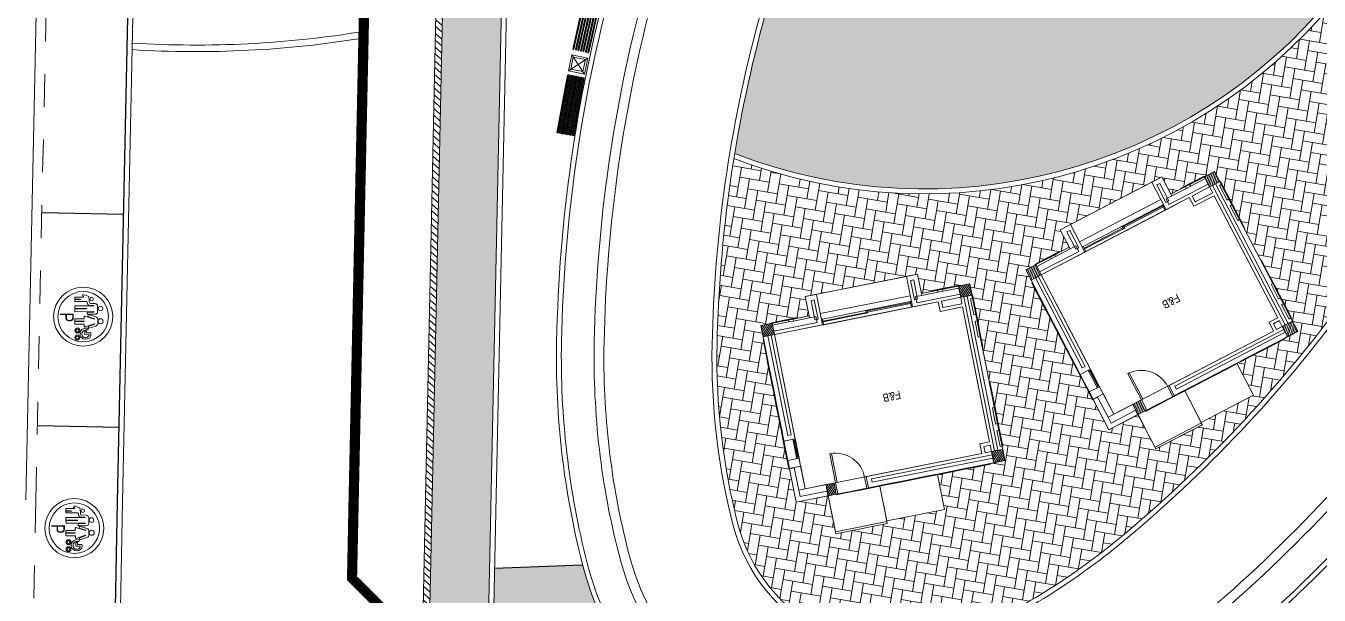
# Model space of a CAD drawing. Header units: inches. Extents: x 685564 to 685809, y 2762978 to 2763113.
# Drawn here: x 685568.07 to 685607.55, y 2763016.94 to 2763034.31 of the extents above; entities that cross this region are included whole.
import ezdxf
from ezdxf.enums import TextEntityAlignment as Align

# ---------------------------------------------------------------- set-up
doc = ezdxf.new("R2010")
doc.units = ezdxf.units.IN
doc.header["$MEASUREMENT"] = 0
doc.linetypes.add('J24-02000-XREF-ROAD BASE-(180-188)$0$DASHED2', pattern=[0.375, 0.25, -0.125])
doc.linetypes.add('J24-02000-XREF-ROAD BASE-(180-188)$0$X-Road Base$0$1-1', pattern=[0.2, 0.1, -0.1])
for name, color, linetype, lineweight in [('BASE SITE$0$L-HS-PATTERN-BAND', 10, 'Continuous', 9), ('H - CURB STONE 15 CM', 210, 'Continuous', 5), ('HDB -HS- BUILDING BLOCK', 253, 'Continuous', 5), ('HDB -HS- BUILDING TYPE TEXT', 7, 'Continuous', 20), ('HDB -HS- FURNITURE-TRASH BIN', 10, 'Continuous', 9), ('HDB -HS-BASE- ASPHALT-COLOR (RED)', 253, 'Continuous', 9), ('HDB -HS-BASE- ASPHALT-COLOR (WHITE)', 253, 'Continuous', 9), ('HDB -HS-BASE- CURB CONC. 15 CM', 34, 'Continuous', 20), ('HDB -HS-BASE- EXISTING R-CURB', 253, 'Continuous', 20), ('HDB -HS-BASE- INTERLOCK CONC. (LIGHT BIEGE)', 253, 'Continuous', 9), ('HDB -HS-BASE- LIMIT OF WORK', 1, 'Continuous', 9), ('HDB -HS-BASE- SEPERATION LINE', 253, 'Continuous', 9), ('HDB -PL-G. COVERS - Lm', 104, 'Continuous', 9), ('HDB -PL-GRAVEL - G', 253, 'Continuous', 9), ('J24-02000-XREF-ROAD BASE-(180-188)$0$C-PARKING', 8, 'J24-02000-XREF-ROAD BASE-(180-188)$0$DASHED2', 15), ('J24-02000-XREF-ROAD BASE-(180-188)$0$C-RD-SHY', 253, 'Continuous', 9)]:
    doc.layers.add(name, color=color, linetype=linetype, lineweight=lineweight)
for name, color, linetype in [('HDB -HS- FURNITURE-SEATS - CONC. & WOOD', 42, 'Continuous'), ('HDB -PL-SEPERATION MOWING', 40, 'Continuous'), ('J24-02000-XREF-ROAD BASE-(180-188)$0$C-EXISTING ROAD', 253, 'Continuous'), ('J24-02000-XREF-ROAD BASE-(180-188)$0$C-PARKING LINE', 8, 'J24-02000-XREF-ROAD BASE-(180-188)$0$DASHED2')]:
    doc.layers.add(name, color=color, linetype=linetype)
doc.styles.add('B03-BS-00$0$Swis721 Cn BT_1', font='swissc.ttf', dxfattribs={"height": 250})
doc.styles.add('BASE SITE$0$EN-SCL-PL-NMPK', font='swisscl.ttf', dxfattribs={"height": 4})

# ---------------------------------------------------------------- blocks, each defined once
blk = doc.blocks.new('BASE SITE$0$TRBIN 01')
blk.add_wipeout([(-0.25, -0.05), (-0.25, 0.45), (0.25, 0.45), (0.25, -0.05)]).dxf.layer = 'HDB -HS- FURNITURE-TRASH BIN'
at = {"layer": 'HDB -HS- FURNITURE-TRASH BIN'}
for p, q in [((-0.25, -0.05), (0.25, 0.45)), ((-0.25, 0.45), (0.25, -0.05))]:
    blk.add_line(p, q, dxfattribs=at)
for points in [[(-0.25, 0.45), (0.25, 0.45), (0.25, -0.05), (-0.25, -0.05)], [(-0.188, 0.388), (0.187, 0.388), (0.187, 0.012), (-0.188, 0.012)]]:
    blk.add_lwpolyline(points, close=True, dxfattribs=at)
blk = doc.blocks.new('BASE SITE$0$seat02A')
at = {"layer": 'HDB -HS- FURNITURE-SEATS - CONC. & WOOD'}
for points in [[(0.9, 0.47), (0.9, 0.5), (-0.9, 0.5), (-0.9, 0.47)], [(0.9, 0.392), (0.9, 0.422), (-0.9, 0.422), (-0.9, 0.392)], [(0.9, 0.313), (0.9, 0.343), (-0.9, 0.343), (-0.9, 0.313)], [(0.9, 0.235), (0.9, 0.265), (-0.9, 0.265), (-0.9, 0.235)], [(0.9, 0.157), (0.9, 0.187), (-0.9, 0.187), (-0.9, 0.157)], [(0.9, 0.078), (0.9, 0.108), (-0.9, 0.108), (-0.9, 0.078)], [(0.9, 0), (0.9, 0.03), (-0.9, 0.03), (-0.9, 0)]]:
    blk.add_lwpolyline(points, close=True, dxfattribs=at)
blk = doc.blocks.new('BASE SITE$0$P FAMILY')
at = {"layer": 'BASE SITE$0$L-HS-PATTERN-BAND', "color": 251, "true_color": 0x636466}
for p, q in [((-0.224, 0.668), (-0.483, 0.668)), ((-0.939, 0.235), (-1.027, -0.009)), ((-0.962, -0.032), (-0.949, 0.005)), ((-0.651, 0.291), (-0.9, 0.266)), ((-0.706, 0.175), (-0.561, 0.216)), ((-0.599, 0.558), (-0.61, 0.334)), ((-0.527, 0.259), (-0.516, 0.499)), ((-0.516, 0.499), (-0.494, 0.498)), ((-0.494, 0.498), (-0.493, -0.389)), ((-0.377, -0.389), (-0.375, 0.152)), ((-0.375, 0.152), (-0.353, 0.152)), ((-0.353, 0.152), (-0.348, -0.385)), ((-0.234, 0.494), (-0.213, 0.495)), ((-0.229, -0.384), (-0.234, 0.494)), ((-0.213, 0.495), (-0.203, 0.177)), ((-0.203, 0.177), (-0.108, 0.18)), ((-0.108, 0.18), (-0.108, 0.552)), ((-1.027, -0.009), (-0.962, -0.032)), ((-0.904, -0.002), (-0.904, -0.385)), ((-0.904, -0.385), (-0.809, -0.385)), ((-0.809, -0.125), (-0.791, -0.125)), ((-0.809, -0.385), (-0.809, -0.125)), ((-0.493, -0.389), (-0.377, -0.389)), ((-0.348, -0.385), (-0.229, -0.384))]:
    blk.add_line(p, q, dxfattribs=at)
for points in [[(0.14, 0.677), (0.301, 0.677, -0.330108), (0.434, 0.579), (0.531, 0.259), (0.455, 0.236), (0.344, 0.53), (0.327, 0.524), (0.478, 0.079, -0.513264), (0.456, 0.048), (0.346, 0.048), (0.346, -0.385), (0.227, -0.385), (0.227, 0.044), (0.211, 0.044), (0.211, -0.385), (0.101, -0.385), (0.101, 0.044), (-0.005, 0.044, -0.506579), (-0.027, 0.074), (0.112, 0.518, 0.414214), (0.111, 0.521), (0.097, 0.525, 0.414214), (0.094, 0.524), (-0.002, 0.219), (-0.091, 0.247), (0.007, 0.578, -0.332285)], [(0.53, 0.203, 0.137239), (0.566, -0.007, 0.530345), (0.976, -0.069, 0.391905), (0.976, 0.299, 0.192115), (0.855, 0.356), (0.778, 0.356, 0.406899), (0.755, 0.333), (0.752, 0.147), (0.686, 0.148, 0.414214), (0.663, 0.125), (0.662, 0.098, 0.414214), (0.685, 0.074), (0.831, 0.072), (0.834, 0.25, -0.513909), (0.865, 0.272, -0.617889), (0.901, -0.03, -0.531939), (0.62, 0.087, -0.061607), (0.611, 0.197), (0.612, 0.198, 0.414214), (0.589, 0.223), (0.554, 0.224, 0.397441)]]:
    blk.add_lwpolyline(points, format="xyb", close=True, dxfattribs=at)
blk.add_lwpolyline([(-0.791, -0.125), (-0.791, -0.385), (-0.706, -0.385), (-0.706, 0.175)], dxfattribs=at)
for centre, radius in [((0, 0), 1.366), ((0, 0), 1.166), ((-0.375, 0.797), 0.105), ((0.214, 0.804), 0.116), ((-0.808, 0.39), 0.0838), ((0.643, -0.266), 0.114), ((0.643, -0.266), 0.0681), ((0.967, -0.271), 0.114), ((0.967, -0.271), 0.0681)]:
    blk.add_circle(centre, radius, dxfattribs=at)
for centre, radius, start, end in [((-0.483, 0.552), 0.116, 90, 177.09913), ((-0.224, 0.552), 0.116, 0, 90), ((-0.927, -0.002), 0.0231, 0.00495, 160.33116), ((-0.896, 0.22), 0.0463, 95.70668, 160.33116), ((-0.656, 0.337), 0.0463, 275.70668, 357.09913), ((-0.574, 0.261), 0.0463, 286.03651, 357.27786)]:
    blk.add_arc(centre, radius, start, end, dxfattribs=at)
at = {"layer": 'BASE SITE$0$L-HS-PATTERN-BAND', "color": 251, "true_color": 0x636466, "style": 'BASE SITE$0$EN-SCL-PL-NMPK'}
blk.add_text('P', height=0.634, dxfattribs=at).set_placement((0.032, -0.753), align=Align.MIDDLE_CENTER)
blk = doc.blocks.new('B03-BS-00')
at = {"layer": 'HDB -HS- BUILDING BLOCK'}
for p, q in [((1850, 5270), (1850, 6350)), ((1850, 6350), (3650, 6350)), ((5247, 6430), (3650, 6430)), ((3650, 6430), (3650, 6150)), ((5247, 6370), (3650, 6370)), ((3650, 5270), (3650, 6350)), ((5247, 6430), (5247, 6150)), ((3650, 6150), (3650, 5270)), ((5250, 6150), (5247, 6150)), ((5250, 5250), (5250, 6150)), ((100, 5250), (-250, 5250)), ((-250, 5250), (-250, 4900)), ((-250, 5250), (100, 5250)), ((-250, 4900), (-250, 5250)), ((-250, 5195), (-195, 5250)), ((-250, 5124), (-124, 5250)), ((-250, 5053), (-53, 5250)), ((-250, 4983), (17, 5250)), ((-250, 4912), (88, 5250)), ((-191, 4900), (100, 5191)), ((200, 5250), (100, 5250)), ((100, 5250), (100, 4900)), ((100, 5100), (100, 5250)), ((100, 5250), (100, 4900)), ((200, 5270), (600, 5270)), ((200, 5250), (200, 5270)), ((600, 5250), (200, 5250)), ((600, 5270), (1000, 5270)), ((600, 5250), (600, 5270)), ((600, 5250), (600, 5270)), ((1000, 5250), (600, 5250)), ((1000, 5250), (1000, 5270)), ((1000, 5270), (1400, 5270)), ((1000, 5250), (1000, 5270)), ((1400, 5250), (1000, 5250)), ((1400, 5250), (1400, 5270)), ((1400, 5270), (1800, 5270)), ((1400, 5250), (1400, 5270)), ((1800, 5250), (1400, 5250)), ((1800, 5250), (1800, 5270)), ((1800, 5270), (2200, 5270)), ((1800, 5250), (1800, 5270)), ((2200, 5250), (1800, 5250)), ((2200, 5250), (2200, 5270)), ((2200, 5270), (2600, 5270)), ((2200, 5250), (2200, 5270)), ((2600, 5250), (2200, 5250)), ((2600, 5250), (2600, 5270)), ((2600, 5270), (3000, 5270)), ((2600, 5250), (2600, 5270)), ((3000, 5250), (2600, 5250)), ((3000, 5250), (3000, 5270)), ((3000, 5270), (3400, 5270)), ((3000, 5250), (3000, 5270)), ((3400, 5250), (3000, 5250)), ((3400, 5250), (3400, 5270)), ((3400, 5270), (3800, 5270)), ((3400, 5250), (3400, 5270)), ((3800, 5250), (3400, 5250)), ((3800, 5250), (3800, 5270)), ((3800, 5270), (4200, 5270)), ((3800, 5250), (3800, 5270)), ((4200, 5250), (3800, 5250)), ((4000, 4900), (4000, 5250)), ((4050, 4900), (4050, 5250)), ((4200, 5250), (4200, 5270)), ((4200, 5270), (4600, 5270)), ((4200, 5250), (4200, 5270)), ((4600, 5250), (4200, 5250)), ((4600, 5250), (4600, 5270)), ((4600, 5270), (5000, 5270)), ((4600, 5250), (4600, 5270)), ((5000, 5250), (4600, 5250)), ((4950, 5250), (4950, 4900)), ((5000, 5250), (5000, 5270)), ((5250, 5250), (5000, 5250)), ((5000, 5250), (5000, 4900)), ((5000, 5250), (5250, 5250)), ((5000, 4900), (5000, 5250)), ((5000, 5212), (5038, 5250)), ((5000, 5141), (5109, 5250)), ((5000, 5071), (5179, 5250)), ((5000, 5000), (5250, 5250)), ((5000, 4929), (5250, 5179)), ((5250, 5250), (5250, 5250)), ((5250, 5250), (5250, 4900)), ((5260, 5250), (5250, 5250)), ((5250, 5250), (5250, 4900)), ((5250, 5000), (5250, 5250)), ((5250, 5250), (5250, 4900)), ((5260, 5250), (6250, 5250)), ((5260, 5250), (5260, 5100)), ((6250, 5250), (6250, 4210)), ((-270, 4400), (-270, 4800)), ((-270, 4800), (-250, 4800)), ((-250, 4900), (-250, 4800)), ((100, 4900), (-250, 4900)), ((-250, 4900), (-100, 4900)), ((100, 4900), (-250, 4900)), ((-250, 4800), (-190, 4800)), ((-250, 4300), (-250, 4800)), ((-250, 4800), (-250, 4400)), ((-190, 4800), (-190, 4300)), ((-120, 4900), (100, 5120)), ((-100, 4900), (-100, 100)), ((-100, 4900), (0, 4900)), ((-50, 4900), (100, 5050)), ((0, 4900), (0, 100)), ((0, 4900), (100, 4900)), ((21, 4900), (100, 4979)), ((92, 4900), (100, 4908)), ((3850, 5100), (100, 5100)), ((100, 5000), (100, 5100)), ((3850, 5000), (100, 5000)), ((100, 4900), (100, 5000)), ((100, 4700), (100, 4900)), ((100, 4900), (300, 4900)), ((300, 4900), (300, 4700)), ((400, 4900), (4000, 4900)), ((400, 4600), (400, 4900)), ((5900, 4900), (400, 4900)), ((400, 4900), (400, 4600)), ((3850, 5000), (3850, 5100)), ((4000, 4900), (4050, 4900)), ((4055, 4900), (4050, 4900)), ((4900, 4000), (4900, 4900)), ((4900, 4900), (4950, 4900)), ((4950, 4900), (4945, 4900)), ((4950, 4900), (4950, 4000)), ((4950, 4900), (5000, 4900)), ((5000, 4900), (5250, 4900)), ((5250, 4900), (5000, 4900)), ((5041, 4900), (5250, 5109)), ((5112, 4900), (5250, 5038)), ((5183, 4900), (5250, 4967)), ((6100, 5100), (5250, 5100)), ((5250, 4900), (5250, 5000)), ((5250, 4900), (6100, 4900)), ((5900, 4200), (5900, 4900)), ((5900, 4210), (5900, 4900)), ((6100, 4900), (6100, 5100)), ((6100, 4210), (6100, 4900)), ((-270, 4000), (-270, 4400)), ((-270, 4400), (-250, 4400)), ((-270, 4400), (-250, 4400)), ((-250, 4400), (-250, 4000)), ((300, 4700), (100, 4700)), ((100, 400), (100, 4600)), ((100, 4600), (400, 4600)), ((400, 4600), (100, 4600)), ((100, 4600), (100, 400)), ((-270, 4000), (-250, 4000)), ((-270, 3600), (-270, 4000)), ((-270, 4000), (-250, 4000)), ((-190, 4300), (-250, 4300)), ((-250, 4300), (-250, 4100)), ((-250, 4100), (-190, 4100)), ((-250, 3600), (-250, 4100)), ((-250, 4000), (-250, 3600)), ((-190, 4100), (-190, 3600)), ((4950, 4000), (4900, 4000)), ((5900, 4200), (5900, 4210)), ((5900, 4200), (5900, 3950)), ((6250, 4200), (5900, 4200)), ((5900, 100), (5900, 4200)), ((5900, 3950), (6250, 3950)), ((5900, 3350), (5900, 3950)), ((5900, 3915), (5900, 3950)), ((5900, 3950), (5975, 3950)), ((5975, 3950), (5975, 3915)), ((6100, 4210), (6250, 4210)), ((6250, 4200), (6250, 4210)), ((6250, 3950), (6250, 4200)), ((6250, 3800), (6250, 4200)), ((6250, 4200), (6270, 4200)), ((6250, 3950), (6250, 3350)), ((6270, 4200), (6270, 3800)), ((-270, 3600), (-250, 3600)), ((-270, 3200), (-270, 3600)), ((-270, 3600), (-250, 3600)), ((-190, 3600), (-250, 3600)), ((-250, 3600), (-250, 1400)), ((-250, 3600), (-250, 3200)), ((5900, 3915), (5900, 3385)), ((5975, 3915), (5900, 3915)), ((5937, 3915), (5912, 3915)), ((5912, 3915), (5912, 3385)), ((5937, 3385), (5937, 3915)), ((5975, 3385), (5975, 3915)), ((6250, 3800), (6270, 3800)), ((6250, 3399), (6250, 3799)), ((6250, 3799), (6270, 3799)), ((6270, 3799), (6270, 3399)), ((-270, 3200), (-250, 3200)), ((-270, 2800), (-270, 3200)), ((-270, 3200), (-250, 3200)), ((-250, 3200), (-250, 2800)), ((5900, 3350), (5900, 3385)), ((5900, 3385), (5975, 3385)), ((5900, 3350), (5900, 100)), ((6250, 3350), (5900, 3350)), ((5975, 3350), (5900, 3350)), ((5912, 3385), (5937, 3385)), ((5975, 3385), (5975, 3350)), ((6100, 3200), (6000, 3200)), ((6000, 100), (6000, 3200)), ((6100, 100), (6100, 3200)), ((6250, 2999), (6250, 3399)), ((6250, 3399), (6270, 3399)), ((6250, 3399), (6270, 3399)), ((6250, 100), (6250, 3350)), ((6270, 3399), (6270, 2999)), ((-270, 2800), (-250, 2800)), ((6250, 2999), (6270, 2999)), ((6250, 2598), (6250, 2998)), ((6250, 2998), (6270, 2998)), ((6270, 2998), (6270, 2598)), ((6250, 2198), (6250, 2598)), ((6250, 2598), (6270, 2598)), ((6250, 2598), (6270, 2598)), ((6270, 2598), (6270, 2198)), ((6250, 2198), (6270, 2198)), ((6250, 1797), (6250, 2197)), ((6250, 2197), (6270, 2197)), ((6270, 2197), (6270, 1797)), ((-270, 1300), (-270, 1700)), ((-270, 1700), (-250, 1700)), ((-250, 1700), (-250, 1300)), ((6250, 1397), (6250, 1797)), ((6250, 1797), (6270, 1797)), ((6250, 1797), (6270, 1797)), ((6270, 1797), (6270, 1397)), ((-270, 900), (-270, 1300)), ((-270, 1300), (-250, 1300)), ((-270, 1300), (-250, 1300)), ((-250, 1400), (-190, 1400)), ((-250, 900), (-250, 1400)), ((-250, 1300), (-250, 900)), ((-190, 1400), (-190, 900)), ((6250, 1397), (6270, 1397)), ((6250, 996), (6250, 1396)), ((6250, 1396), (6270, 1396)), ((6270, 1396), (6270, 996)), ((-270, 900), (-250, 900)), ((-270, 500), (-270, 900)), ((-270, 900), (-250, 900)), ((-190, 900), (-250, 900)), ((-250, 900), (-250, 700)), ((-250, 900), (-250, 500)), ((6250, 596), (6250, 996)), ((6250, 996), (6270, 996)), ((6250, 996), (6270, 996)), ((6270, 996), (6270, 596)), ((-270, 500), (-250, 500)), ((-270, 100), (-270, 500)), ((-270, 500), (-250, 500)), ((-250, 700), (-190, 700)), ((-250, 200), (-250, 700)), ((-250, 500), (-250, 100)), ((-190, 700), (-190, 200)), ((800, 400), (100, 400)), ((100, 400), (800, 400)), ((800, 100), (800, 400)), ((800, 400), (800, 100)), ((6250, 596), (6270, 596)), ((6250, 195), (6250, 595)), ((6250, 595), (6270, 595)), ((6270, 595), (6270, 195)), ((-270, 100), (-250, 100)), ((-190, 200), (-250, 200)), ((-250, 200), (-250, 100)), ((-250, 100), (100, 100)), ((-100, 100), (-250, 100)), ((-250, 100), (-250, -250)), ((-250, 100), (100, 100)), ((-250, -250), (-250, 100)), ((-250, 33), (-183, 100)), ((-250, -38), (-112, 100)), ((-250, -109), (-41, 100)), ((-250, -179), (29, 100)), ((-250, -250), (100, 100)), ((-179, -250), (100, 29)), ((0, 100), (-100, 100)), ((100, 100), (0, 100)), ((100, 100), (100, 300)), ((100, 300), (700, 300)), ((700, 100), (100, 100)), ((100, 100), (100, -190)), ((100, 0), (100, 100)), ((100, 100), (100, -250)), ((700, 300), (700, 100)), ((1600, 100), (800, 100)), ((800, 100), (5900, 100)), ((1600, 100), (4400, 100)), ((1600, -850), (1600, 100)), ((1600, -75), (1600, 100)), ((1600, 100), (1635, 100)), ((4365, 100), (1635, 100)), ((1635, 100), (1635, -75)), ((2975, 12), (2975, -13)), ((3025, 12), (2975, 12)), ((3025, -13), (3025, 12)), ((4365, 12), (3025, 12)), ((4365, -75), (4365, 100)), ((4365, 100), (4400, 100)), ((4365, -13), (4365, 12)), ((5900, 100), (4400, 100)), ((4400, 100), (4400, -849)), ((4400, 100), (4400, -75)), ((5900, -190), (5900, 100)), ((5900, 100), (6250, 100)), ((6000, 100), (5900, 100)), ((5900, 100), (5900, 0)), ((5900, 100), (6250, 100)), ((5900, -250), (5900, 100)), ((5900, 31), (5969, 100)), ((5900, -40), (6040, 100)), ((5900, -110), (6110, 100)), ((5900, -181), (6181, 100)), ((5902, -250), (6250, 98)), ((5973, -250), (6250, 27)), ((6100, 100), (6000, 100)), ((6250, 100), (6100, 100)), ((6250, 195), (6270, 195)), ((6250, -250), (6250, 100)), ((6250, 100), (6250, -250)), ((-250, -250), (100, -250)), ((100, -250), (-250, -250)), ((-109, -250), (100, -41)), ((-38, -250), (100, -112)), ((33, -250), (100, -183)), ((100, 0), (1450, 0)), ((100, -190), (100, 0)), ((100, -190), (600, -190)), ((100, -250), (100, -190)), ((600, -250), (100, -250)), ((100, -250), (500, -250)), ((100, -270), (100, -250)), ((500, -270), (100, -270)), ((500, -270), (500, -250)), ((500, -250), (900, -250)), ((500, -270), (500, -250)), ((900, -270), (500, -270)), ((600, -190), (600, -250)), ((600, -190), (750, -190)), ((600, -250), (750, -250)), ((750, -250), (750, -190)), ((750, -190), (1250, -190)), ((1250, -250), (750, -250)), ((900, -270), (900, -250)), ((1250, -190), (1450, -190)), ((1250, -190), (1250, -850)), ((1500, -100), (1400, -100)), ((1400, -100), (1400, -700)), ((1450, -190), (1450, 0)), ((1500, -700), (1500, -100)), ((1635, -75), (1600, -75)), ((4400, -250), (1600, -250)), ((1635, -13), (1635, -50)), ((2975, -13), (1635, -13)), ((1635, -50), (2975, -50)), ((1635, -75), (4365, -75)), ((2975, -13), (2975, -50)), ((3025, -13), (2975, -13)), ((2975, -13), (3025, -13)), ((3025, -13), (2975, -13)), ((2975, -13), (2975, -50)), ((2975, -50), (3025, -50)), ((2975, -50), (3025, -50)), ((3025, -50), (3025, -13)), ((3025, -50), (3025, -13)), ((3025, -13), (4365, -13)), ((4400, -75), (4365, -75)), ((4500, -699), (4500, -100)), ((4500, -100), (4600, -100)), ((4550, 0), (4550, -190)), ((4550, 0), (5900, 0)), ((4550, -190), (4750, -190)), ((4600, -699), (4600, -100)), ((4750, -190), (5250, -190)), ((4750, -849), (4750, -190)), ((5250, -250), (4750, -250)), ((5120, -250), (5520, -250)), ((5120, -270), (5120, -250)), ((5520, -270), (5120, -270)), ((5250, -190), (5250, -250)), ((5250, -190), (5400, -190)), ((5250, -250), (5400, -250)), ((5400, -250), (5400, -190)), ((5400, -190), (5900, -190)), ((5900, -250), (5400, -250)), ((5520, -270), (5520, -250)), ((5520, -250), (5920, -250)), ((5520, -270), (5520, -250)), ((5920, -270), (5520, -270)), ((5900, 0), (5900, -190)), ((5900, -190), (5900, -250)), ((5900, -250), (6250, -250)), ((6250, -250), (5900, -250)), ((5920, -270), (5920, -250)), ((6043, -250), (6250, -43)), ((6114, -250), (6250, -114)), ((6185, -250), (6250, -185)), ((1500, -700), (1400, -700)), ((4600, -699), (4500, -699)), ((1250, -850), (1600, -850)), ((1600, -850), (4750, -850)), ((4400, -849), (4750, -849))]:
    blk.add_line(p, q, dxfattribs=at)
blk.add_arc((4950, 4900), 900, 179, 270, dxfattribs=at)
at = {"layer": 'HDB -HS- BUILDING BLOCK', "style": 'B03-BS-00$0$Swis721 Cn BT_1'}
blk.add_text('F&B', height=250, dxfattribs=at).set_placement((2479, 2529))

msp = doc.modelspace()

# ---------------------------------------------------------------- hatches: boundary and pattern name
at = {"layer": 'HDB -HS-BASE- INTERLOCK CONC. (LIGHT BIEGE)'}
h = msp.add_hatch(dxfattribs=at)
h.set_pattern_fill('AR-HBONE', color=256, scale=0.003)
h.set_pattern_definition([(80.39167, (685662.71354, 2762594.4559), (-0.2496494, 0.351399), [0.9144, -0.3048]), (170.39167, (685662.7644, 2762594.75643), (-0.2496494, 0.351399), [0.9144, -0.3048])])
h.paths.add_polyline_path([(685611.513, 2763030.694, -0.020811), (685610.762, 2763031.338, -0.067447), (685608.94, 2763033.542, -0.025969), (685608.503, 2763034.331, -0.012289), (685608.04, 2763035.072, -0.321529), (685589.684, 2763030.258, 0.034871), (685589.17, 2763024.578, 0.068372), (685589.809, 2763019.098, 0.464053), (685596.756, 2763015.748, 0.068372), (685601.442, 2763018.661, 0.060483), (685608.22, 2763025.833, 0.020562)])
h.paths.add_polyline_path([(685606.9, 2763024.984), (685605.037, 2763024.014), (685605.046, 2763023.997), (685605.546, 2763023.039), (685603.949, 2763022.207), (685603.986, 2763022.136), (685602.567, 2763021.396), (685602.022, 2763022.442), (685601.135, 2763021.981), (685598.594, 2763026.858), (685599.924, 2763027.552), (685599.647, 2763028.084), (685602.751, 2763029.701), (685603.028, 2763029.169), (685604.358, 2763029.862)], flags=16)
h.paths.add_polyline_path([(685596.884, 2763026.435), (685597.96, 2763021.041), (685595.9, 2763020.63), (685595.904, 2763020.611), (685596.116, 2763019.551), (685594.35, 2763019.199), (685594.366, 2763019.121), (685592.797, 2763018.807), (685592.566, 2763019.964), (685591.585, 2763019.769), (685590.509, 2763025.163), (685591.98, 2763025.456), (685591.863, 2763026.045), (685595.295, 2763026.729), (685595.413, 2763026.141)], flags=16)
at = {"layer": 'HDB -PL-G. COVERS - Lm'}
h = msp.add_hatch(dxfattribs=at)
h.set_pattern_fill('TRIANG', color=256, scale=0.04, style=0)
h.set_pattern_definition([(60, (774113.111, 3046004.494), (-0.19049999963, 0.32995567863), [0.1905, -0.1905]), (120, (774113.111, 3046004.494), (-0.38099999963, 2e-10), [0.1905, -0.1905]), (0, (774113.01575, 3046004.65898), (0.1905, 0.3299556784), [0.1905, -0.1905])])
edge = h.paths.add_edge_path()
edge.add_arc((685599.187, 2763046.863), 12.157, 232.163, 309.1947, ccw=False)
edge.add_arc((685578.543, 2763060.511), 26.729, 298.6071, 299.5609, ccw=False)
edge.add_arc((685659.533, 2763015.843), 71.413, 162.72829, 164.98121)
edge.add_arc((685630.102, 2763023.739), 40.941, 164.9812, 170.623)
edge.add_arc((685595.506, 2763045.462), 16.131, 248.936, 320.5373)
edge.add_arc((685623.358, 2763044.114), 17.787, 202.0326, 210.0369, ccw=False)
edge = h.paths.add_edge_path()
edge.add_arc((685604.766, 2763061.593), 7.089, 268.5654, 323.9465)
edge.add_arc((685641.785, 2763035.978), 37.931, 134.7387, 145.5761, ccw=False)
edge.add_arc((685613.044, 2763062.36), 2.119, 15.3744, 101.6038)
edge.add_arc((685615.459, 2763050.598), 14.126, 101.6038, 136.1556)
edge.add_arc((685578.543, 2763060.511), 26.729, 347.0167, 359.7247, ccw=False)
edge = h.paths.add_edge_path()
edge.add_arc((685597.059, 2763072.867), 2.828, 183.1889, 200.2457)
edge.add_arc((685598.327, 2763073.335), 4.18, 200.2457, 214.2589)
edge.add_arc((685598.327, 2763073.335), 4.18, 214.2589, 228.2722)
edge.add_arc((685597.427, 2763072.326), 2.828, 228.2722, 245.329)
edge.add_arc((685597.024, 2763071.448), 1.862, 245.329, 269.7519)
edge.add_arc((685597.02, 2763070.533), 0.947, 269.7519, 304.2589)
edge.add_arc((685597.02, 2763070.533), 0.947, 304.2589, 338.766)
edge.add_arc((685596.167, 2763070.864), 1.862, 338.766, 373.5804)
edge.add_arc((685592.65, 2763069.468), 5.634, 18.9957, 49.5221)
edge.add_arc((685595.238, 2763072.229), 1.862, 54.9374, 89.7519)
edge.add_arc((685595.242, 2763073.144), 0.947, 89.7519, 124.2589)
edge.add_arc((685595.242, 2763073.144), 0.947, 124.2589, 158.766)
edge.add_arc((685596.095, 2763072.813), 1.862, 158.766, 183.1889)

# ---------------------------------------------------------------- linework, layer by layer
at = {"layer": 'H - CURB STONE 15 CM'}
for points in [[(685571.31, 2763033.582, 0.056323), (685578.37, 2763033.935, 0.054703)], [(685571.323, 2763033.782, 0.056621), (685578.374, 2763034.138, 0.05499)]]:
    msp.add_lwpolyline(points, format="xyb", dxfattribs=at)
at = {"layer": 'HDB -HS- BUILDING TYPE TEXT'}
for points in [[(685598.594, 2763026.858), (685601.135, 2763021.981), (685602.022, 2763022.442), (685602.567, 2763021.396), (685603.986, 2763022.136), (685603.949, 2763022.207), (685605.546, 2763023.039), (685605.046, 2763023.997), (685605.037, 2763024.014), (685606.9, 2763024.984), (685604.358, 2763029.862), (685603.028, 2763029.169), (685602.751, 2763029.701), (685599.647, 2763028.084), (685599.924, 2763027.552)], [(685590.509, 2763025.163), (685591.585, 2763019.769), (685592.566, 2763019.964), (685592.797, 2763018.807), (685594.366, 2763019.121), (685594.35, 2763019.199), (685596.116, 2763019.551), (685595.904, 2763020.611), (685595.9, 2763020.63), (685597.96, 2763021.041), (685596.884, 2763026.435), (685595.413, 2763026.141), (685595.295, 2763026.729), (685591.863, 2763026.045), (685591.98, 2763025.456)]]:
    msp.add_lwpolyline(points, close=True, dxfattribs=at)
at = {"layer": 'HDB -HS-BASE- CURB CONC. 15 CM'}
msp.add_line((685578.166, 2763017.308), (685578.019, 2763017.454), dxfattribs=at)
for points in [[(685613.782, 2763104.68, 0.005382), (685594.906, 2763105.303, 0.1078), (685588.63, 2763104.08, 0.293585), (685579.575, 2763090.626), (685578.019, 2763017.454)], [(685613.776, 2763104.53, 0.005382), (685594.902, 2763105.153, 0.1078), (685588.69, 2763103.942, 0.293585), (685579.725, 2763090.623), (685578.166, 2763017.308)], [(685589.663, 2763019.061, -0.068372), (685589.02, 2763024.581, -0.060483), (685590.415, 2763034.387, -0.046819), (685595.072, 2763046.923, -0.046819), (685601.98, 2763058.373, -0.060483), (685608.783, 2763065.571, -0.068372), (685613.503, 2763068.506, -0.068372)], [(685589.809, 2763019.098, -0.068372), (685589.17, 2763024.578, -0.060483), (685590.56, 2763034.348, -0.046819), (685595.207, 2763046.858, -0.046819), (685602.1, 2763058.284, -0.060483), (685608.879, 2763065.456, -0.068372), (685613.565, 2763068.369, -0.068372)], [(685620.657, 2763065.057, -0.068372), (685621.301, 2763059.536, -0.060483), (685619.906, 2763049.73, -0.046819), (685615.249, 2763037.194, -0.046819), (685608.341, 2763025.744, -0.060483), (685601.537, 2763018.546, -0.068372), (685596.817, 2763015.611, -0.068372)], [(685620.512, 2763065.019, -0.068372), (685621.151, 2763059.539, -0.060483), (685619.761, 2763049.769, -0.046819), (685615.114, 2763037.26, -0.046819), (685608.22, 2763025.833, -0.060483), (685601.442, 2763018.661, -0.068372), (685596.756, 2763015.748, -0.068372)], [(685626.059, 2763060.122, -0.064224), (685624.494, 2763048.499, -0.046819), (685619.528, 2763035.131, -0.046819), (685612.161, 2763022.921, -0.060483), (685604.571, 2763014.891, -0.064922), (685599.068, 2763011.417, -0.062826)], [(685625.893, 2763059.135, -0.058799), (685624.349, 2763048.538, -0.046819), (685619.392, 2763035.197, -0.046819), (685612.041, 2763023.01, -0.060483), (685604.475, 2763015.006, -0.062826), (685599.194, 2763011.641, -0.068372)], [(685589.684, 2763030.258, 0.321529), (685608.04, 2763035.072, 0.319765)], [(685589.708, 2763030.41, 0.322997), (685607.959, 2763035.21, 0.319765)]]:
    msp.add_lwpolyline(points, format="xyb", dxfattribs=at)
for radius, end in [(5.2, 294.0465), (5.05, 294.0465), (9.95, 293.2868), (9.8, 294.3291)]:
    msp.add_arc((685594.698, 2763020.36), radius, 194.4714, end, dxfattribs=at)
at = {"layer": 'HDB -HS-BASE- EXISTING R-CURB'}
msp.add_lwpolyline([(685572.449, 2763087.093), (685571.017, 2763019.783, 0.006259), (685570.866, 2763002.489), (685568.38, 2762999.978, 0.002709), (685568.476, 2762992.467, 0.753512), (685569.126, 2762992.293, -0.156902), (685578.688, 2763000.665)], format="xyb", dxfattribs=at)
at = {"layer": 'HDB -HS-BASE- LIMIT OF WORK', "lineweight": 0, "const_width": 0.3}
msp.add_lwpolyline([(685634.02, 2763017.954), (685627.19, 2763011.063), (685585.04, 2763010.495), (685578.022, 2763017.451), (685578.065, 2763019.633), (685579.771, 2763099.817), (685585.486, 2763105.462, -0.012019), (685627.636, 2763103.963), (685634.546, 2763096.484, 0.014643), (685634.48, 2763094.629, -0.00059), (685634.259, 2763052.663, -0.002998), (685634.093, 2763030.137, 0.003122)], format="xyb", close=True, dxfattribs=at)
at = {"layer": 'HDB -HS-BASE- SEPERATION LINE'}
for p, q in [((685581.775, 2763090.579), (685580.174, 2763015.318)), ((685581.975, 2763090.575), (685580.37, 2763015.124)), ((685582.133, 2763013.376), (685578.166, 2763017.308))]:
    msp.add_line(p, q, dxfattribs=at)
for points in [[(685598.398, 2763010.675, -0.096602), (685599.938, 2763013.139, -0.019199), (685598.284, 2763012.324, -0.464053), (685586.178, 2763018.161, -0.068372), (685585.421, 2763024.655, -0.060483), (685586.938, 2763035.32, -0.046819), (685591.829, 2763048.486, -0.046819), (685599.084, 2763060.513, -0.060483), (685606.484, 2763068.342, -0.068372), (685612.037, 2763071.793, -0.464053), (685624.143, 2763065.956, -0.068372), (685624.9, 2763059.462, -0.029502), (685624.482, 2763054.21, 0.159372), (685622.684, 2763089.547, 0.068954), (685619.942, 2763094.507, 0.132374), (685614.9, 2763098.991, -0.315458), (685614.353, 2763100, 0.125352), (685613.692, 2763104.684)], [(685614.017, 2763104.67, -0.122332), (685614.651, 2763099.966, 0.315458), (685615.034, 2763099.259, -0.132374), (685620.193, 2763094.671, -0.06883), (685622.964, 2763089.655, -0.170511), (685624.069, 2763051.751, -0.01697), (685623.383, 2763048.797, -0.046819), (685618.492, 2763035.631, -0.046819), (685611.236, 2763023.605, -0.060483), (685603.836, 2763015.776, -0.02981), (685601.53, 2763014.083, 0.154938), (685598.722, 2763010.679, 0.154938)]]:
    msp.add_lwpolyline(points, format="xyb", dxfattribs=at)
msp.add_lwpolyline([(685598.162, 2763012.598, 0.068372), (685603.645, 2763016.006, 0.060483), (685610.995, 2763023.783, 0.046819), (685618.221, 2763035.761, 0.046819), (685623.093, 2763048.875, 0.060483), (685624.6, 2763059.469, 0.068372), (685623.853, 2763065.881, 0.464053), (685612.159, 2763071.519, 0.068372), (685606.676, 2763068.111, 0.060483), (685599.326, 2763060.334, 0.046819), (685592.099, 2763048.356, 0.046819), (685587.228, 2763035.242, 0.060483), (685585.721, 2763024.649, 0.068372), (685586.468, 2763018.236, 0.464053)], format="xyb", close=True, dxfattribs=at)
at = {"layer": 'HDB -PL-SEPERATION MOWING'}
msp.add_lwpolyline([(685582.376, 2763017.758), (685585.067, 2763017.863)], dxfattribs=at)
at = {"layer": 'J24-02000-XREF-ROAD BASE-(180-188)$0$C-EXISTING ROAD'}
msp.add_lwpolyline([(685570.715, 2763002.551, -0.006236), (685570.867, 2763019.786), (685572.297, 2763087.034)], format="xyb", dxfattribs=at)
at = {"layer": 'J24-02000-XREF-ROAD BASE-(180-188)$0$C-PARKING', "linetype": 'J24-02000-XREF-ROAD BASE-(180-188)$0$X-Road Base$0$1-1', "ltscale": 10}
msp.add_line((685568.368, 2763019.839), (685569.851, 2763089.587), dxfattribs=at)
msp.add_arc((686261.711, 2763005.092), 693.5, 178.781529, 180.417451, dxfattribs=at)
at = {"layer": 'J24-02000-XREF-ROAD BASE-(180-188)$0$C-PARKING LINE', "linetype": 'Continuous', "ltscale": 10}
for p, q in [((685571.053, 2763028.548), (685568.554, 2763028.601)), ((685570.915, 2763022.049), (685568.416, 2763022.102))]:
    msp.add_line(p, q, dxfattribs=at)
at = {"layer": 'J24-02000-XREF-ROAD BASE-(180-188)$0$C-RD-SHY'}
msp.add_line((685568.068, 2763019.846), (685569.728, 2763097.916), dxfattribs=at)

# ---------------------------------------------------------------- block references
at = {"layer": 'BASE SITE$0$L-HS-PATTERN-BAND', "xscale": 0.6604268450684064, "yscale": 0.6604268450684064, "zscale": 0.6604268450684064, "rotation": 270.0470629884621}
for p in [(685569.818, 2763025.433), (685569.547, 2763018.977)]:
    msp.add_blockref('BASE SITE$0$P FAMILY', p, dxfattribs=at)
at = {"layer": 'HDB -HS- BUILDING BLOCK', "lineweight": 0}
for p, xscale, yscale, zscale, rotation in [((685604.252, 2763029.525), 0.000999999999999998, 0.000999999999999998, 0.000999999999999998, 207.521951265714), ((685596.687, 2763026.14), 0.0009999999999999979, 0.0009999999999999979, 0.0009999999999999979, 191.2830968005796)]:
    msp.add_blockref('B03-BS-00', p, dxfattribs=dict(at, xscale=xscale, yscale=yscale, zscale=zscale, rotation=rotation))

# ---------------------------------------------------------------- next in the draw order: block references
at = {"layer": 'HDB -HS- FURNITURE-TRASH BIN', "extrusion": (-0.00096685, 0.000200958, 1), "rotation": 258.2583772380518}
msp.add_blockref('BASE SITE$0$TRBIN 01', (685584.411, 2763033.248, -107.605), dxfattribs=at)

# ---------------------------------------------------------------- next in the draw order: hatches: boundary and pattern name
at = {"layer": 'HDB -HS-BASE- ASPHALT-COLOR (RED)'}
h = msp.add_hatch(dxfattribs=at)
h.set_pattern_fill('BRSTONE', color=256, scale=0.03, angle=135)
h.set_pattern_definition([(170.39167, (685662.71354, 2762594.4559), (-0.04197171, -0.24793247), []), (260.39167, (685662.03736, 2762594.57037), (0.33368354, -0.31152596), [0.25146, -0.25146]), (260.39167, (685662.1125, 2762594.55766), (0.33368354, -0.31152596), [0.25146, -0.25146]), (170.39167, (685662.03036, 2762594.52905), (-0.41762696, -0.18433897), [-0.6858, 0.0762]), (170.39167, (685662.02337, 2762594.48773), (-0.41762696, -0.18433897), [-0.6858, 0.0762]), (170.39167, (685662.01637, 2762594.4464), (-0.41762696, -0.18433897), [-0.6858, 0.0762]), (170.39167, (685662.00938, 2762594.40509), (-0.41762696, -0.18433897), [-0.6858, 0.0762]), (170.39167, (685662.00238, 2762594.36376), (-0.41762696, -0.18433897), [-0.6858, 0.0762])])
h.paths.add_polyline_path([(685594.812, 2763101.104, -0.004322), (685609.9, 2763100.638, -0.001287), (685614.392, 2763100.449, 0.04721), (685614.334, 2763102.253, 0.005569), (685594.852, 2763102.904, 0.414503), (685581.975, 2763090.575), (685580.37, 2763015.124), (685582.133, 2763013.376), (685583.774, 2763090.537, -0.414503)])
at = {"layer": 'HDB -HS-BASE- ASPHALT-COLOR (WHITE)'}
h = msp.add_hatch(dxfattribs=at)
h.set_pattern_fill('ANSI31', color=256, scale=0.05, angle=58)
h.set_pattern_definition([(138.391672, (685662.71354, 2762594.4559), (-0.10541554, -0.118697626), [])])
h.paths.add_polyline_path([(685581.975, 2763090.575, -0.414503), (685594.852, 2763102.904, -0.005569), (685614.334, 2763102.253, 0.005306), (685614.306, 2763102.455, 0.005559), (685594.857, 2763103.104, 0.414499), (685581.775, 2763090.579), (685580.174, 2763015.318), (685580.37, 2763015.124)])
at = {"layer": 'HDB -PL-GRAVEL - G'}
h = msp.add_hatch(dxfattribs=at)
h.set_pattern_fill('GRAVEL', color=256, scale=0.1)
h.set_pattern_definition([(228.012787499, (1.8288, 2.54), (-20.32000000207, -22.85999999816), [0.34172144, -33.8304836396]), (184.969740999, (1.6002, 2.286), (30.4799999879932, 2.5400001440653), [0.58640472, -58.0540488935]), (132.510447099, (1.016, 2.2352), (25.4000000101476, -27.939999990773), [0.41348152, -40.934722794]), (267.273688999, (0.0254, 1.6002), (2.540000006374, 50.7999999996804), [0.53400452, -52.8664374257]), (292.833654179, (0, 1.0668), (-12.700000000431, 30.479999999819), [0.5236337, -51.8398077453]), (357.273688999, (0.2032, 0.5842), (-50.7999999996804, 2.540000006374), [0.53400452, -52.8664374257]), (37.6942404688, (0.7366, 0.5588), (-33.019999999063, -25.400000001215), [0.70619366, -69.9131153142]), (72.255328369, (1.2954, 0.9906), (17.7800000059392, 55.8799999981098), [0.66671952, -66.005256602]), (121.429565619, (1.4986, 1.6256), (-20.3200000021977, 33.019999998648), [0.535813, -53.0455456987]), (175.236358299, (1.2192, 2.0828), (27.939999999547, -2.540000004969), [0.61171328, -29.97393695]), (222.3974377988, (0.6096, 2.1336), (-30.4799999996046, -27.9400000004313), [0.79107792, -78.3167725122]), (138.814074829, (2.54, 1.5748), (-17.779999998617, 15.240000001608), [0.27000454, -26.7305658243]), (171.469234399, (2.3368, 1.7526), (33.020000000784, -5.079999994923), [0.51368198, -50.854638997]), (225, (1.8288, 1.8288), (-5e-11, -2.54), [0.35920934, -3.2328931084]), (203.198590509, (1.651, 2.1336), (12.70000000045, 5.079999998846), [0.19344132, -19.150622369]), (291.801409489, (1.4732, 2.0574), (-2.54000000037, 7.619999999876), [0.27356562, -13.40475299]), (30.963756529, (1.5748, 1.8034), (7.62000000029, 5.07999999956), [0.44431966, -14.366298153]), (161.56505118, (1.9558, 2.032), (5.08000000008, -2.53999999984), [0.32128714, -7.7108981168]), (16.389540333, (0, 2.0574), (25.400000000158, 7.619999999473), [0.450088, -44.5588266725]), (70.346175939, (0.4318, 2.1844), (-10.160000001509, -27.93999999946), [0.37759894, -37.3822156782]), (293.198590509, (1.9558, 2.54), (-5.07999999885, 12.70000000046), [0.3868801, -18.957183589]), (343.610459669, (2.1082, 2.1844), (-25.400000000374, 7.61999999875), [0.450088, -44.5588266725]), (339.443954779, (0, 0.4826), (-12.699999999894, 5.080000000264), [0.4340352, -21.267734313]), (294.775140599, (0.4064, 0.3302), (-12.700000014537, 27.939999993391), [0.36367212, -36.0035933807]), (66.801409489, (1.9812, 0), (5.079999999466, 12.700000000214), [0.3868801, -18.957183589]), (17.354024639, (2.1336, 0.3556), (-33.019999999554, -10.160000001447), [0.42578274, -42.1523759802]), (69.443954779, (0.7366, 0), (-5.080000000352, -12.69999999986), [0.2170176, -21.484751913]), (101.309932473, (1.8288, 0), (-2.53999999979, 10.16000000005), [0.1295146, -12.8219949645]), (165.96375653, (1.8034, 0.127), (7.61999999995, -2.54000000016), [0.5236337, -9.949054589]), (186.009005959, (1.2954, 0.254), (25.399999999918, 2.540000000802), [0.485267, -48.0413648633]), (303.69006753, (1.5748, 1.5748), (-2.54000000025, 5.07999999988), [0.36632388, -8.7917763597]), (353.157226589, (1.778, 1.27), (43.1800000001602, -5.0799999986357), [0.63955676, -63.316009065]), (60.945395899, (2.413, 1.1938), (-10.160000000649, -17.77999999963), [0.26150824, -25.889392318]), (90, (2.54, 1.4224), (-2.54, 2.54), [0.1524, -2.3876]), (120.256437159, (1.2446, 0.3302), (10.159999998388, -17.780000000921), [0.35286696, -34.9339407732]), (48.012787499, (1.0668, 0.635), (20.32000000215, 22.859999998088), [0.68344288, -33.4887621996]), (360, (1.524, 1.143), (2.54, 2.54), [0.6604, -1.8796]), (325.304846499, (2.1844, 1.143), (25.4000000092525, -17.779999986782), [0.40160956, -39.7593167241]), (254.054604099, (2.5146, 0.9144), (-2.540000000033, -10.15999999999), [0.36982908, -18.1216500388]), (207.645975359, (2.413, 0.5588), (-48.2600000023006, -25.399999995629), [0.6021451, -59.612464423]), (175.426078739, (1.8796, 0.2794), (-33.019999999946, 2.540000000685), [0.63702946, -63.0658464562])])
h.paths.add_polyline_path([(685585.923, 2763015.67, -0.059366), (685585.067, 2763017.863), (685582.376, 2763017.758), (685582.283, 2763013.368), (685585.08, 2763010.595), (685589.09, 2763010.649, -0.053104)])
h.paths.add_polyline_path([(685626.552, 2763025.804, -0.003877), (685626.405, 2763025.705, -0.082767), (685622.529, 2763023.995), (685623.791, 2763019.063), (685617.459, 2763011.032), (685621.744, 2763011.09), (685625.999, 2763016.583)])
h.paths.add_polyline_path([(685626.155, 2763097.649, 0.15855), (685620.002, 2763100.004, 0.001197), (685615.826, 2763100.208, -0.002292), (685615.823, 2763100.147, -0.126854), (685621.152, 2763095.306, -0.010399), (685621.682, 2763094.562)])
h.paths.add_polyline_path([(685612.906, 2763093.532, 0.031352), (685611.406, 2763093.778, -0.110937), (685605.796, 2763091.079, -0.30933), (685597.382, 2763094.368, 0.038745), (685593.177, 2763099.285, -0.01769), (685591.738, 2763100.573, 0.036148), (685590.289, 2763100.058, -0.001931), (685590.334, 2763100.013, -0.004635), (685596.111, 2763094.084, 0.18111), (685605.704, 2763089.459, 0.262987), (685611.99, 2763092.292, -0.001366)])
h.paths.add_polyline_path([(685630.108, 2763089.321, 0.029351), (685630.04, 2763090.569), (685624.69, 2763088.285, -0.039852), (685627.03, 2763079.296), (685630.07, 2763081.114, 0.000115)])
h.paths.add_polyline_path([(685619.661, 2763066.788, 0.34999), (685613.565, 2763068.369, 0.068372), (685608.879, 2763065.456, 0.030609), (685605.228, 2763062.028, -0.015396), (685605.271, 2763060.383, -0.151914), (685612.618, 2763064.435, -0.395067), (685615.087, 2763062.921, -0.039542)])
h.paths.add_polyline_path([(685585.133, 2763062.444, -0.036916), (685583.391, 2763065.457), (685583.294, 2763060.905, -0.009255), (685583.418, 2763060.875, -0.090561), (685584.357, 2763060.437, -0.104206), (685585.042, 2763059.695, -0.01877), (685585.113, 2763059.565, -0.005389), (685586.073, 2763061.159, -0.016868)])
h.paths.add_polyline_path([(685613.367, 2763053.416, 0.110331), (685608.368, 2763046.394, 0.111983), (685609.225, 2763045.225, -0.079805), (685613.657, 2763048.964, -0.08248)])
h.paths.add_polyline_path([(685629.904, 2763050.257, 0.066912), (685625.183, 2763051.458, -0.016573), (685624.494, 2763048.499, -0.003784), (685624.186, 2763047.386, -0.084721), (685628.215, 2763043.951, -0.052713), (685629.86, 2763041.495, 0.001169)])

# ---------------------------------------------------------------- next in the draw order: linework, layer by layer
at = {"layer": 'HDB -HS-BASE- CURB CONC. 15 CM'}
for points in [[(685614.392, 2763100.449, 0.001287), (685609.9, 2763100.638, 0.004322), (685594.812, 2763101.104, 0.414503), (685583.774, 2763090.537), (685582.133, 2763013.376)], [(685614.385, 2763100.299, 0.001287), (685609.894, 2763100.488, 0.004322), (685594.809, 2763100.954, 0.414503), (685583.924, 2763090.533), (685582.28, 2763013.23)], [(685585.064, 2763017.874, -0.068372), (685584.271, 2763024.678, -0.060483), (685585.827, 2763035.618, -0.046819), (685590.793, 2763048.986, -0.046819), (685598.16, 2763061.196, -0.060483), (685605.75, 2763069.227, -0.068372), (685611.568, 2763072.844, -0.068372)], [(685585.209, 2763017.911, -0.068372), (685584.421, 2763024.675, -0.060483), (685585.972, 2763035.579, -0.046819), (685590.928, 2763048.921, -0.046819), (685598.28, 2763061.107, -0.060483), (685605.846, 2763069.111, -0.068372), (685611.629, 2763072.707, -0.068372)]]:
    msp.add_lwpolyline(points, format="xyb", dxfattribs=at)

# ---------------------------------------------------------------- next in the draw order: block references
at = {"layer": 'HDB -HS- FURNITURE-SEATS - CONC. & WOOD', "extrusion": (-0.000961396, 0.000228473, 1), "rotation": 257.5630367546327}
msp.add_blockref('BASE SITE$0$seat02A', (685584.648, 2763034.555, -27.841), dxfattribs=at)
at = {"layer": 'HDB -HS- FURNITURE-SEATS - CONC. & WOOD', "extrusion": (-0.000949877, 0.000278129, 1), "xscale": -1, "rotation": 259.5859959712648}
msp.add_blockref('BASE SITE$0$seat02A', (685584.144, 2763032.004, 117.257), dxfattribs=at)

doc.saveas('drawing.dxf')
